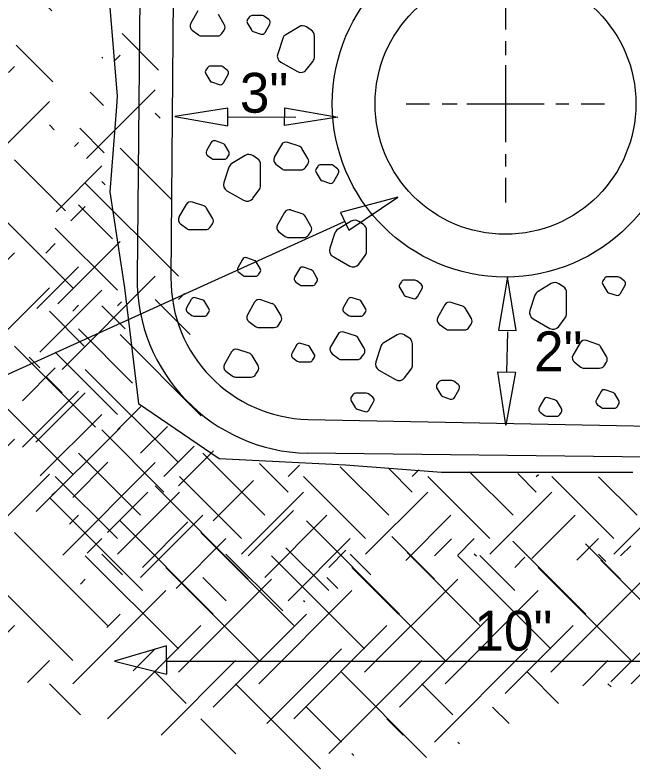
# Model space of a CAD drawing. Extents: x -262 to -177, y 992 to 1102.
# Drawn here: x -228.5 to -211.18, y 1030.78 to 1051.9 of the extents above; entities that cross this region are included whole.
import ezdxf

# ---------------------------------------------------------------- set-up
doc = ezdxf.new("R2010")
doc.units = 0
doc.layers.add('Default', color=7, linetype='Continuous')

# ---------------------------------------------------------------- blocks, each defined once
blk = doc.blocks.new('_X')
for p, q in [((61.308, 43.741), (61.383, 43.816)), ((43.771, 43.402), (43.752, 43.421)), ((61.23, 42.668), (61.503, 42.942)), ((43.787, 42.392), (43.501, 42.678)), ((61.615, 42.131), (61.319, 42.426)), ((61.177, 41.953), (61.319, 42.095)), ((43.802, 41.382), (43.281, 41.904)), ((43.169, 41.512), (43.255, 41.598)), ((61.098, 40.88), (61.704, 41.485)), ((42.775, 40.123), (43.752, 41.101)), ((43.822, 40.699), (43.752, 40.769)), ((61.02, 39.807), (61.824, 40.611)), ((43.983, 39.544), (43.255, 40.272)), ((61.88, 40.209), (61.817, 40.272)), ((44.084, 38.449), (42.758, 39.775)), ((62.038, 39.056), (61.319, 39.775)), ((42.552, 39.237), (42.758, 39.443)), ((60.938, 39.062), (61.319, 39.443)), ((42.366, 38.057), (43.255, 38.946)), ((60.75, 37.879), (61.817, 38.946)), ((42.426, 37.123), (43.752, 38.449)), ((44.084, 38.117), (44.169, 38.203)), ((60.988, 37.123), (62.145, 38.28)), ((44.25, 37.62), (43.752, 38.117)), ((44.41, 36.465), (43.255, 37.62)), ((62.303, 37.134), (61.817, 37.62)), ((44.084, 35.797), (42.758, 37.123)), ((60.988, 36.792), (60.633, 37.147)), ((62.645, 35.797), (61.319, 37.123)), ((42.426, 36.792), (42.202, 37.017)), ((42.055, 36.089), (42.758, 36.792)), ((59.994, 35.466), (61.319, 36.792)), ((42.06, 35.1), (43.255, 36.294)), ((60.491, 36.294), (60.476, 36.31)), ((60.491, 34.969), (61.817, 36.294)), ((44.084, 35.466), (44.584, 35.966)), ((42.437, 34.482), (43.752, 35.797)), ((60.988, 34.471), (62.314, 35.797)), ((62.645, 35.466), (62.933, 35.753)), ((44.581, 34.969), (45.154, 35.542)), ((45.078, 34.14), (43.752, 35.466)), ((63.602, 34.177), (62.314, 35.466)), ((60.988, 34.14), (59.827, 35.301)), ((45.078, 34.471), (45.724, 35.118)), ((63.142, 34.969), (63.282, 35.108)), ((58.336, 34.471), (58.87, 35.005)), ((44.581, 33.643), (43.255, 34.969)), ((47.233, 33.643), (45.907, 34.969)), ((60.491, 33.643), (59.165, 34.969)), ((62.978, 33.807), (61.817, 34.969)), ((58.336, 34.14), (57.656, 34.82)), ((47.73, 34.14), (47.122, 34.748)), ((47.73, 34.471), (47.973, 34.715)), ((49.884, 33.643), (48.846, 34.681)), ((57.839, 33.643), (56.793, 34.689)), ((50.381, 34.14), (49.881, 34.64)), ((50.381, 34.471), (50.525, 34.615)), ((52.536, 33.643), (51.606, 34.573)), ((44.084, 33.146), (42.758, 34.471)), ((46.735, 33.146), (45.41, 34.471)), ((49.387, 33.146), (48.061, 34.471)), ((52.039, 33.146), (50.713, 34.471)), ((53.033, 34.14), (52.641, 34.532)), ((53.033, 34.471), (53.077, 34.515)), ((54.69, 33.146), (53.364, 34.471)), ((55.187, 33.643), (54.365, 34.465)), ((55.685, 34.14), (55.355, 34.469)), ((55.685, 34.471), (55.741, 34.528)), ((57.342, 33.146), (56.016, 34.471)), ((59.994, 33.146), (58.668, 34.471)), ((62.354, 33.437), (61.319, 34.471)), ((42.687, 34.07), (42.758, 34.14)), ((44.084, 32.814), (45.41, 34.14)), ((46.735, 32.814), (48.061, 34.14)), ((49.387, 32.814), (50.713, 34.14)), ((52.039, 32.814), (53.364, 34.14)), ((54.69, 32.814), (56.016, 34.14)), ((57.342, 32.814), (58.668, 34.14)), ((59.994, 32.814), (61.319, 34.14)), ((43.064, 33.452), (43.255, 33.643)), ((44.581, 32.317), (45.907, 33.643)), ((47.233, 32.317), (48.558, 33.643)), ((50.244, 32.677), (51.21, 33.643)), ((52.941, 32.722), (53.862, 33.643)), ((55.365, 32.494), (56.513, 33.643)), ((57.839, 32.317), (59.165, 33.643)), ((60.491, 32.317), (61.817, 33.643)), ((43.44, 32.834), (43.752, 33.146)), ((45.342, 32.084), (46.404, 33.146)), ((47.73, 31.82), (49.056, 33.146)), ((51.348, 32.786), (51.707, 33.146)), ((53.896, 32.683), (54.359, 33.146)), ((56.114, 32.249), (57.01, 33.146)), ((58.336, 31.82), (59.662, 33.146)), ((44.195, 32.371), (43.752, 32.814)), ((47.615, 31.603), (46.404, 32.814)), ((49.498, 32.372), (49.056, 32.814)), ((51.752, 32.77), (51.707, 32.814)), ((54.515, 32.658), (54.359, 32.814)), ((58.288, 31.537), (57.01, 32.814)), ((60.532, 31.944), (59.662, 32.814)), ((46.406, 31.818), (45.907, 32.317)), ((48.792, 32.084), (48.558, 32.317)), ((56.809, 32.021), (56.513, 32.317)), ((60.054, 31.428), (59.165, 32.317)), ((48.086, 31.795), (48.061, 31.82)), ((59.274, 31.214), (58.668, 31.82)), ((58.611, 31.431), (58.668, 31.488))]:
    blk.add_line(p, q)
blk = doc.blocks.new('POINT_DISPLAY')
blk.add_line((0, 0), (0, 0))

msp = doc.modelspace()

# ---------------------------------------------------------------- linework, layer by layer
for p, q in [((-224.963, 1057.16), (-225.081, 1044.553)), ((-224.03, 1057.16), (-224.133, 1044.544)), ((-225.843, 1052.109), (-225.637, 1049.628)), ((-214.755, 1052.182), (-214.755, 1051.49)), ((-223.379, 1052.018), (-223.578, 1051.668)), ((-222.637, 1051.635), (-222.804, 1051.914)), ((-221.567, 1051.881), (-221.86, 1051.881)), ((-221.387, 1051.771), (-221.508, 1051.861)), ((-221.988, 1051.665), (-221.877, 1051.48)), ((-221.942, 1051.837), (-221.986, 1051.771)), ((-221.494, 1051.41), (-221.361, 1051.643)), ((-223.539, 1051.477), (-223.358, 1051.342)), ((-222.708, 1051.378), (-222.641, 1051.478)), ((-221.824, 1051.437), (-221.611, 1051.366)), ((-220.541, 1051.571), (-220.913, 1051.348)), ((-220.198, 1051.477), (-220.331, 1051.566)), ((-223.27, 1051.312), (-222.831, 1051.312)), ((-220.998, 1051.241), (-221.14, 1050.815)), ((-220.11, 1050.728), (-220.11, 1051.313)), ((-214.755, 1051.165), (-214.755, 1050.77)), ((-220.33, 1050.369), (-220.15, 1050.61)), ((-223.11, 1050.423), (-223.154, 1050.357)), ((-222.735, 1050.467), (-223.028, 1050.467)), ((-222.556, 1050.357), (-222.676, 1050.447)), ((-221.051, 1050.582), (-220.585, 1050.316)), ((-214.755, 1050.49), (-214.755, 1048.335)), ((-223.157, 1050.251), (-223.045, 1050.066)), ((-222.662, 1049.996), (-222.529, 1050.229)), ((-222.992, 1050.023), (-222.779, 1049.952)), ((-225.637, 1049.628), (-225.659, 1049.335)), ((-225.659, 1049.335), (-225.843, 1046.944)), ((-217.535, 1049.413), (-216.881, 1049.413)), ((-216.53, 1049.413), (-216.169, 1049.413)), ((-216.508, 1049.413), (-216.112, 1049.413)), ((-215.839, 1049.413), (-213.672, 1049.413)), ((-215.833, 1049.413), (-213.678, 1049.413)), ((-213.342, 1049.413), (-212.981, 1049.413)), ((-212.629, 1049.413), (-211.976, 1049.413)), ((-222.522, 1049.051), (-220.628, 1049.034)), ((-223.005, 1048.329), (-223.138, 1048.096)), ((-222.675, 1048.302), (-222.888, 1048.373)), ((-221.035, 1048.265), (-221.235, 1047.916)), ((-220.541, 1048.226), (-220.86, 1048.332)), ((-222.51, 1048.074), (-222.622, 1048.259)), ((-220.294, 1047.883), (-220.461, 1048.162)), ((-223.111, 1047.968), (-222.991, 1047.878)), ((-222.932, 1047.858), (-222.639, 1047.858)), ((-222.557, 1047.902), (-222.513, 1047.969)), ((-222.052, 1047.966), (-222.424, 1047.743)), ((-221.709, 1047.872), (-221.842, 1047.961)), ((-214.755, 1047.999), (-214.755, 1047.66)), ((-222.509, 1047.636), (-222.651, 1047.21)), ((-221.621, 1047.123), (-221.621, 1047.708)), ((-221.195, 1047.725), (-221.014, 1047.589)), ((-220.364, 1047.625), (-220.297, 1047.725)), ((-220.018, 1047.659), (-220.062, 1047.593)), ((-219.643, 1047.703), (-219.936, 1047.703)), ((-219.464, 1047.593), (-219.584, 1047.683)), ((-220.926, 1047.56), (-220.487, 1047.56)), ((-220.065, 1047.487), (-219.953, 1047.302)), ((-219.57, 1047.232), (-219.437, 1047.465)), ((-219.9, 1047.259), (-219.687, 1047.188)), ((-214.755, 1047.336), (-214.755, 1046.643)), ((-221.841, 1046.764), (-221.661, 1047.004)), ((-225.843, 1046.944), (-225.431, 1044.257)), ((-222.562, 1046.977), (-222.096, 1046.711)), ((-223.708, 1046.593), (-223.908, 1046.243)), ((-223.213, 1046.553), (-223.533, 1046.66)), ((-222.967, 1046.21), (-223.134, 1046.489)), ((-220.949, 1046.371), (-221.149, 1046.021)), ((-220.455, 1046.331), (-220.774, 1046.437)), ((-220.208, 1045.988), (-220.375, 1046.267)), ((-219.263, 1046.117), (-237.848, 1037.677)), ((-223.868, 1046.052), (-223.687, 1045.916)), ((-223.037, 1045.953), (-222.97, 1046.052)), ((-219.079, 1046.122), (-219.45, 1045.899)), ((-218.736, 1046.028), (-218.869, 1046.117)), ((-223.599, 1045.887), (-223.16, 1045.887)), ((-221.109, 1045.83), (-220.929, 1045.694)), ((-220.278, 1045.731), (-220.212, 1045.83)), ((-219.536, 1045.793), (-219.678, 1045.366)), ((-218.648, 1045.279), (-218.648, 1045.864)), ((-220.84, 1045.665), (-220.401, 1045.665)), ((-221.797, 1045.026), (-222.01, 1045.097)), ((-219.589, 1045.133), (-219.123, 1044.867)), ((-218.868, 1044.92), (-218.687, 1045.161)), ((-222.126, 1045.053), (-222.259, 1044.82)), ((-221.632, 1044.798), (-221.743, 1044.983)), ((-222.233, 1044.692), (-222.113, 1044.602)), ((-221.679, 1044.626), (-221.635, 1044.692)), ((-220.534, 1044.79), (-220.667, 1044.557)), ((-220.204, 1044.763), (-220.417, 1044.834)), ((-220.039, 1044.535), (-220.151, 1044.72)), ((-222.053, 1044.582), (-221.761, 1044.582)), ((-217.299, 1044.472), (-217.592, 1044.472)), ((-211.981, 1044.521), (-212.026, 1044.454)), ((-211.607, 1044.565), (-211.899, 1044.565)), ((-211.427, 1044.455), (-211.548, 1044.545)), ((-225.431, 1044.257), (-225.042, 1041.019)), ((-220.64, 1044.429), (-220.52, 1044.339)), ((-220.461, 1044.319), (-220.168, 1044.319)), ((-220.086, 1044.363), (-220.042, 1044.429)), ((-217.721, 1044.256), (-217.609, 1044.07)), ((-217.674, 1044.428), (-217.718, 1044.361)), ((-217.12, 1044.362), (-217.24, 1044.452)), ((-213.471, 1044.377), (-213.842, 1044.154)), ((-213.127, 1044.283), (-213.261, 1044.372)), ((-212.028, 1044.349), (-211.917, 1044.163)), ((-211.534, 1044.094), (-211.401, 1044.327)), ((-217.226, 1044.001), (-217.093, 1044.234)), ((-213.928, 1044.048), (-214.07, 1043.622)), ((-213.04, 1043.534), (-213.04, 1044.12)), ((-211.864, 1044.121), (-211.65, 1044.049)), ((-223.564, 1043.934), (-223.697, 1043.701)), ((-223.234, 1043.907), (-223.447, 1043.978)), ((-223.069, 1043.679), (-223.181, 1043.865)), ((-221.787, 1043.852), (-221.987, 1043.503)), ((-221.293, 1043.813), (-221.612, 1043.919)), ((-219.172, 1043.934), (-219.305, 1043.701)), ((-218.842, 1043.907), (-219.055, 1043.978)), ((-218.678, 1043.679), (-218.789, 1043.865)), ((-217.556, 1044.028), (-217.343, 1043.957)), ((-215.957, 1043.744), (-216.277, 1043.85)), ((-221.046, 1043.47), (-221.213, 1043.749)), ((-216.452, 1043.783), (-216.651, 1043.434)), ((-215.71, 1043.401), (-215.877, 1043.679)), ((-223.67, 1043.573), (-223.55, 1043.483)), ((-223.491, 1043.463), (-223.198, 1043.463)), ((-223.116, 1043.507), (-223.072, 1043.574)), ((-219.279, 1043.573), (-219.158, 1043.483)), ((-219.099, 1043.463), (-218.806, 1043.463)), ((-218.724, 1043.507), (-218.68, 1043.574)), ((-213.26, 1043.175), (-213.079, 1043.416)), ((-221.947, 1043.312), (-221.767, 1043.176)), ((-221.116, 1043.212), (-221.05, 1043.312)), ((-216.612, 1043.243), (-216.431, 1043.107)), ((-215.78, 1043.143), (-215.714, 1043.243)), ((-213.981, 1043.388), (-213.515, 1043.122)), ((-221.678, 1043.147), (-221.239, 1043.147)), ((-218.964, 1042.913), (-219.283, 1043.019)), ((-216.342, 1043.078), (-215.903, 1043.078)), ((-214.701, 1043.027), (-214.723, 1041.885)), ((-219.458, 1042.953), (-219.658, 1042.603)), ((-218.717, 1042.57), (-218.884, 1042.849)), ((-217.793, 1042.94), (-218.164, 1042.718)), ((-217.45, 1042.847), (-217.583, 1042.935)), ((-212.169, 1042.674), (-212.488, 1042.781)), ((-220.609, 1042.655), (-220.742, 1042.422)), ((-220.279, 1042.629), (-220.493, 1042.7)), ((-220.115, 1042.4), (-220.226, 1042.586)), ((-218.25, 1042.611), (-218.392, 1042.185)), ((-217.362, 1042.097), (-217.362, 1042.683)), ((-212.663, 1042.714), (-212.863, 1042.365)), ((-211.922, 1042.332), (-212.089, 1042.61)), ((-222.434, 1042.465), (-222.633, 1042.115)), ((-221.939, 1042.425), (-222.259, 1042.531)), ((-221.692, 1042.082), (-221.859, 1042.361)), ((-219.618, 1042.412), (-219.437, 1042.276)), ((-218.787, 1042.313), (-218.72, 1042.412)), ((-220.716, 1042.295), (-220.595, 1042.204)), ((-220.536, 1042.185), (-220.244, 1042.185)), ((-220.162, 1042.229), (-220.117, 1042.295)), ((-219.349, 1042.247), (-218.91, 1042.247)), ((-212.823, 1042.173), (-212.643, 1042.038)), ((-211.992, 1042.074), (-211.926, 1042.174)), ((-218.303, 1041.952), (-217.837, 1041.686)), ((-217.582, 1041.738), (-217.401, 1041.979)), ((-212.554, 1042.008), (-212.115, 1042.008)), ((-222.594, 1041.924), (-222.413, 1041.788)), ((-222.324, 1041.759), (-221.885, 1041.759)), ((-221.762, 1041.825), (-221.696, 1041.924)), ((-216.632, 1041.614), (-216.677, 1041.547)), ((-216.258, 1041.657), (-216.55, 1041.657)), ((-216.078, 1041.547), (-216.199, 1041.638)), ((-218.658, 1041.304), (-218.95, 1041.304)), ((-216.679, 1041.442), (-216.568, 1041.256)), ((-216.185, 1041.187), (-216.052, 1041.42)), ((-212.074, 1041.353), (-212.207, 1041.12)), ((-211.744, 1041.326), (-211.957, 1041.397)), ((-219.079, 1041.088), (-218.968, 1040.903)), ((-219.032, 1041.26), (-219.077, 1041.194)), ((-218.478, 1041.194), (-218.599, 1041.284)), ((-216.514, 1041.213), (-216.301, 1041.142)), ((-213.679, 1041.133), (-213.812, 1040.9)), ((-213.349, 1041.106), (-213.562, 1041.177)), ((-211.58, 1041.098), (-211.691, 1041.283)), ((-225.042, 1041.019), (-222.782, 1039.477)), ((-218.585, 1040.833), (-218.452, 1041.066)), ((-213.185, 1040.878), (-213.296, 1041.064)), ((-212.18, 1040.992), (-212.06, 1040.902)), ((-212.001, 1040.882), (-211.708, 1040.882)), ((-211.626, 1040.926), (-211.582, 1040.992)), ((-218.914, 1040.86), (-218.701, 1040.789)), ((-213.786, 1040.772), (-213.665, 1040.682)), ((-213.606, 1040.662), (-213.314, 1040.662)), ((-213.232, 1040.706), (-213.187, 1040.773)), ((-220.29, 1040.571), (-209.254, 1040.357)), ((-220.316, 1039.634), (-209.152, 1039.505)), ((-222.782, 1039.477), (-219.236, 1039.298)), ((-219.236, 1039.298), (-216.553, 1039.092)), ((-216.553, 1039.092), (-211.182, 1039.092))]:
    msp.add_line(p, q)
for points in [[(-222.538, 1048.798), (-222.536, 1049.294), (-224.025, 1049.053), (-224.025, 1049.053)], [(-220.948, 1048.806), (-220.941, 1049.302), (-219.456, 1049.034), (-219.456, 1049.034)], [(-219.376, 1046.366), (-219.15, 1045.868), (-217.769, 1046.795), (-217.769, 1046.795)], [(-214.95, 1043.067), (-214.453, 1043.065), (-214.695, 1044.555), (-214.695, 1044.555)], [(-214.972, 1041.905), (-214.476, 1041.898), (-214.744, 1040.413), (-214.744, 1040.413)]]:
    msp.add_lwpolyline(points, close=True)
for radius in [4.855, 3.656]:
    msp.add_circle((-214.755, 1049.413), radius)
for centre, radius, start, end in [((-221.86, 1051.783), 0.0984, 90, 146.3249), ((-221.567, 1051.783), 0.0984, 53.1145, 90), ((-223.45, 1051.595), 0.148, 150.2691, 233.1145), ((-221.904, 1051.716), 0.0984, 146.3249, 210.9494), ((-221.447, 1051.692), 0.0984, 330.2691, 53.1145), ((-222.764, 1051.559), 0.148, 326.3249, 30.9494), ((-221.793, 1051.53), 0.0984, 210.9494, 251.5553), ((-220.44, 1051.402), 0.197, 56.3249, 120.9494), ((-220.307, 1051.313), 0.197, 0, 56.3249), ((-223.27, 1051.46), 0.148, 233.1145, 270), ((-222.831, 1051.46), 0.148, 270, 326.3249), ((-221.58, 1051.459), 0.0984, 251.5553, 330.2691), ((-220.812, 1051.179), 0.197, 120.9494, 161.5553), ((-220.954, 1050.753), 0.197, 161.5553, 240.2691), ((-220.307, 1050.728), 0.197, 323.1145, 0), ((-223.028, 1050.369), 0.0984, 90, 146.3249), ((-222.735, 1050.369), 0.0984, 53.1145, 90), ((-223.072, 1050.302), 0.0984, 146.3249, 210.9494), ((-222.615, 1050.278), 0.0984, 330.2691, 53.1145), ((-220.488, 1050.487), 0.197, 240.2691, 323.1145), ((-222.961, 1050.116), 0.0984, 210.9494, 251.5553), ((-222.748, 1050.045), 0.0984, 251.5553, 330.2691), ((-222.919, 1048.28), 0.0984, 71.5553, 150.2691), ((-222.706, 1048.209), 0.0984, 30.9494, 71.5553), ((-220.907, 1048.192), 0.148, 71.5553, 150.2691), ((-223.052, 1048.047), 0.0984, 150.2691, 233.1145), ((-222.595, 1048.023), 0.0984, 326.3249, 30.9494), ((-220.587, 1048.086), 0.148, 30.9494, 71.5553), ((-222.932, 1047.957), 0.0984, 233.1145, 270), ((-222.639, 1047.957), 0.0984, 270, 326.3249), ((-221.951, 1047.797), 0.197, 56.3249, 120.9494), ((-221.818, 1047.708), 0.197, 0, 56.3249), ((-221.106, 1047.843), 0.148, 150.2691, 233.1145), ((-220.42, 1047.807), 0.148, 326.3249, 30.9494), ((-222.322, 1047.574), 0.197, 120.9494, 161.5553), ((-219.936, 1047.605), 0.0984, 90, 146.3249), ((-219.643, 1047.605), 0.0984, 53.1145, 90), ((-220.926, 1047.707), 0.148, 233.1145, 270), ((-220.487, 1047.707), 0.148, 270, 326.3249), ((-219.98, 1047.538), 0.0984, 146.3249, 210.9494), ((-219.523, 1047.514), 0.0984, 330.2691, 53.1145), ((-222.465, 1047.148), 0.197, 161.5553, 240.2691), ((-219.869, 1047.352), 0.0984, 210.9494, 251.5553), ((-219.656, 1047.281), 0.0984, 251.5553, 330.2691), ((-221.818, 1047.123), 0.197, 323.1145, 0), ((-223.58, 1046.519), 0.148, 71.5553, 150.2691), ((-221.999, 1046.882), 0.197, 240.2691, 323.1145), ((-223.26, 1046.413), 0.148, 30.9494, 71.5553), ((-220.821, 1046.297), 0.148, 71.5553, 150.2691), ((-223.779, 1046.17), 0.148, 150.2691, 233.1145), ((-223.093, 1046.134), 0.148, 326.3249, 30.9494), ((-220.502, 1046.191), 0.148, 30.9494, 71.5553), ((-218.439, 1046.39), 0.0984, 210.9494, 251.5553), ((-223.16, 1046.035), 0.148, 270, 326.3249), ((-221.021, 1045.948), 0.148, 150.2691, 233.1145), ((-220.334, 1045.912), 0.148, 326.3249, 30.9494), ((-218.978, 1045.953), 0.197, 56.3249, 120.9494), ((-218.845, 1045.864), 0.197, 0, 56.3249), ((-223.599, 1046.035), 0.148, 233.1145, 270), ((-220.401, 1045.812), 0.148, 270, 326.3249), ((-219.349, 1045.73), 0.197, 120.9494, 161.5553), ((-220.84, 1045.812), 0.148, 233.1145, 270), ((-219.491, 1045.304), 0.197, 161.5553, 240.2691), ((-222.041, 1045.004), 0.0984, 71.5553, 150.2691), ((-218.845, 1045.279), 0.197, 323.1145, 0), ((-221.828, 1044.933), 0.0984, 30.9494, 71.5553), ((-219.025, 1045.038), 0.197, 240.2691, 323.1145), ((-222.174, 1044.771), 0.0984, 150.2691, 233.1145), ((-221.716, 1044.747), 0.0984, 326.3249, 30.9494), ((-220.448, 1044.741), 0.0984, 71.5553, 150.2691), ((-220.235, 1044.67), 0.0984, 30.9494, 71.5553), ((-220.196, 1044.507), 4.886, 179.4649, 268.6351), ((-220.196, 1044.507), 3.937, 179.4649, 268.6351), ((-222.053, 1044.68), 0.0984, 233.1145, 270), ((-221.761, 1044.68), 0.0984, 270, 326.3249), ((-220.581, 1044.508), 0.0984, 150.2691, 233.1145), ((-220.124, 1044.484), 0.0984, 326.3249, 30.9494), ((-217.592, 1044.373), 0.0984, 90, 146.3249), ((-217.299, 1044.373), 0.0984, 53.1145, 90), ((-211.899, 1044.466), 0.0984, 90, 146.3249), ((-211.607, 1044.466), 0.0984, 53.1145, 90), ((-220.461, 1044.417), 0.0984, 233.1145, 270), ((-220.168, 1044.417), 0.0984, 270, 326.3249), ((-217.636, 1044.307), 0.0984, 146.3249, 210.9494), ((-217.179, 1044.283), 0.0984, 330.2691, 53.1145), ((-213.37, 1044.208), 0.197, 56.3249, 120.9494), ((-213.237, 1044.12), 0.197, 0, 56.3249), ((-211.944, 1044.4), 0.0984, 146.3249, 210.9494), ((-211.486, 1044.376), 0.0984, 330.2691, 53.1145), ((-217.525, 1044.121), 0.0984, 210.9494, 251.5553), ((-213.741, 1043.986), 0.197, 120.9494, 161.5553), ((-211.832, 1044.214), 0.0984, 210.9494, 251.5553), ((-211.619, 1044.143), 0.0984, 251.5553, 330.2691), ((-223.478, 1043.885), 0.0984, 71.5553, 150.2691), ((-223.265, 1043.814), 0.0984, 30.9494, 71.5553), ((-221.659, 1043.779), 0.148, 71.5553, 150.2691), ((-219.086, 1043.885), 0.0984, 71.5553, 150.2691), ((-218.873, 1043.814), 0.0984, 30.9494, 71.5553), ((-217.312, 1044.05), 0.0984, 251.5553, 330.2691), ((-216.323, 1043.71), 0.148, 71.5553, 150.2691), ((-223.611, 1043.652), 0.0984, 150.2691, 233.1145), ((-223.154, 1043.628), 0.0984, 326.3249, 30.9494), ((-221.34, 1043.673), 0.148, 30.9494, 71.5553), ((-219.219, 1043.652), 0.0984, 150.2691, 233.1145), ((-218.762, 1043.628), 0.0984, 326.3249, 30.9494), ((-216.004, 1043.604), 0.148, 30.9494, 71.5553), ((-213.883, 1043.559), 0.197, 161.5553, 240.2691), ((-223.491, 1043.562), 0.0984, 233.1145, 270), ((-223.198, 1043.562), 0.0984, 270, 326.3249), ((-221.859, 1043.43), 0.148, 150.2691, 233.1145), ((-221.173, 1043.394), 0.148, 326.3249, 30.9494), ((-219.099, 1043.562), 0.0984, 233.1145, 270), ((-218.806, 1043.562), 0.0984, 270, 326.3249), ((-216.523, 1043.361), 0.148, 150.2691, 233.1145), ((-213.237, 1043.534), 0.197, 323.1145, 0), ((-221.239, 1043.294), 0.148, 270, 326.3249), ((-215.837, 1043.325), 0.148, 326.3249, 30.9494), ((-221.678, 1043.294), 0.148, 233.1145, 270), ((-219.33, 1042.879), 0.148, 71.5553, 150.2691), ((-216.342, 1043.225), 0.148, 233.1145, 270), ((-215.903, 1043.225), 0.148, 270, 326.3249), ((-213.417, 1043.293), 0.197, 240.2691, 323.1145), ((-219.01, 1042.773), 0.148, 30.9494, 71.5553), ((-217.692, 1042.772), 0.197, 56.3249, 120.9494), ((-217.559, 1042.683), 0.197, 0, 56.3249), ((-212.535, 1042.641), 0.148, 71.5553, 150.2691), ((-220.524, 1042.607), 0.0984, 71.5553, 150.2691), ((-220.311, 1042.535), 0.0984, 30.9494, 71.5553), ((-219.529, 1042.53), 0.148, 150.2691, 233.1145), ((-218.843, 1042.494), 0.148, 326.3249, 30.9494), ((-218.063, 1042.549), 0.197, 120.9494, 161.5553), ((-212.216, 1042.534), 0.148, 30.9494, 71.5553), ((-222.306, 1042.391), 0.148, 71.5553, 150.2691), ((-221.986, 1042.285), 0.148, 30.9494, 71.5553), ((-220.657, 1042.374), 0.0984, 150.2691, 233.1145), ((-220.199, 1042.35), 0.0984, 326.3249, 30.9494), ((-212.735, 1042.291), 0.148, 150.2691, 233.1145), ((-220.536, 1042.283), 0.0984, 233.1145, 270), ((-220.244, 1042.283), 0.0984, 270, 326.3249), ((-219.349, 1042.394), 0.148, 233.1145, 270), ((-218.91, 1042.394), 0.148, 270, 326.3249), ((-218.205, 1042.123), 0.197, 161.5553, 240.2691), ((-212.049, 1042.256), 0.148, 326.3249, 30.9494), ((-222.505, 1042.042), 0.148, 150.2691, 233.1145), ((-221.819, 1042.006), 0.148, 326.3249, 30.9494), ((-217.559, 1042.097), 0.197, 323.1145, 0), ((-212.554, 1042.156), 0.148, 233.1145, 270), ((-212.115, 1042.156), 0.148, 270, 326.3249), ((-222.324, 1041.906), 0.148, 233.1145, 270), ((-221.885, 1041.906), 0.148, 270, 326.3249), ((-217.739, 1041.857), 0.197, 240.2691, 323.1145), ((-216.595, 1041.492), 0.0984, 146.3249, 210.9494), ((-216.55, 1041.559), 0.0984, 90, 146.3249), ((-216.258, 1041.559), 0.0984, 53.1145, 90), ((-216.137, 1041.469), 0.0984, 330.2691, 53.1145), ((-218.95, 1041.206), 0.0984, 90, 146.3249), ((-218.658, 1041.206), 0.0984, 53.1145, 90), ((-211.988, 1041.304), 0.0984, 71.5553, 150.2691), ((-211.775, 1041.233), 0.0984, 30.9494, 71.5553), ((-218.995, 1041.139), 0.0984, 146.3249, 210.9494), ((-218.537, 1041.115), 0.0984, 330.2691, 53.1145), ((-216.483, 1041.307), 0.0984, 210.9494, 251.5553), ((-216.27, 1041.236), 0.0984, 251.5553, 330.2691), ((-213.594, 1041.084), 0.0984, 71.5553, 150.2691), ((-213.381, 1041.013), 0.0984, 30.9494, 71.5553), ((-212.121, 1041.071), 0.0984, 150.2691, 233.1145), ((-211.664, 1041.047), 0.0984, 326.3249, 30.9494), ((-218.883, 1040.953), 0.0984, 210.9494, 251.5553), ((-213.727, 1040.851), 0.0984, 150.2691, 233.1145), ((-213.269, 1040.827), 0.0984, 326.3249, 30.9494), ((-212.001, 1040.981), 0.0984, 233.1145, 270), ((-211.708, 1040.981), 0.0984, 270, 326.3249), ((-218.67, 1040.882), 0.0984, 251.5553, 330.2691), ((-213.606, 1040.761), 0.0984, 233.1145, 270), ((-213.314, 1040.761), 0.0984, 270, 326.3249)]:
    msp.add_arc(centre, radius, start, end)
at = {"layer": 'Default'}
for p, q in [((-224.258, 1034.228), (-225.718, 1033.798)), ((-224.264, 1034.228), (-224.262, 1033.439)), ((-225.715, 1033.798), (-224.258, 1033.435)), ((-224.254, 1033.798), (-204.932, 1033.802))]:
    msp.add_line(p, q, dxfattribs=at)

# ---------------------------------------------------------------- block references
for name, p, xscale, yscale in [('_X', (-310.703, 968.893), 1.968503937007874, 1.968503937007874), ('_X', (-313.668, 968.57), 1.968503937007874, 1.968503937007874), ('_X', (-283.488, 993.734), 1.3123359580052494, 1.3123359580052494), ('POINT_DISPLAY', (-214.755, 1049.413), 1.3123359580052494, 1.3123359580052494)]:
    msp.add_blockref(name, p, dxfattribs=dict(xscale=xscale, yscale=yscale))

# ---------------------------------------------------------------- texts
for s, p in [('3"', (-222.202, 1049.163)), ('2"', (-213.956, 1041.921)), ('10"', (-215.628, 1034.096))]:
    msp.add_text(s, height=1.1155, dxfattribs=at).set_placement(p)

doc.saveas('drawing.dxf')
